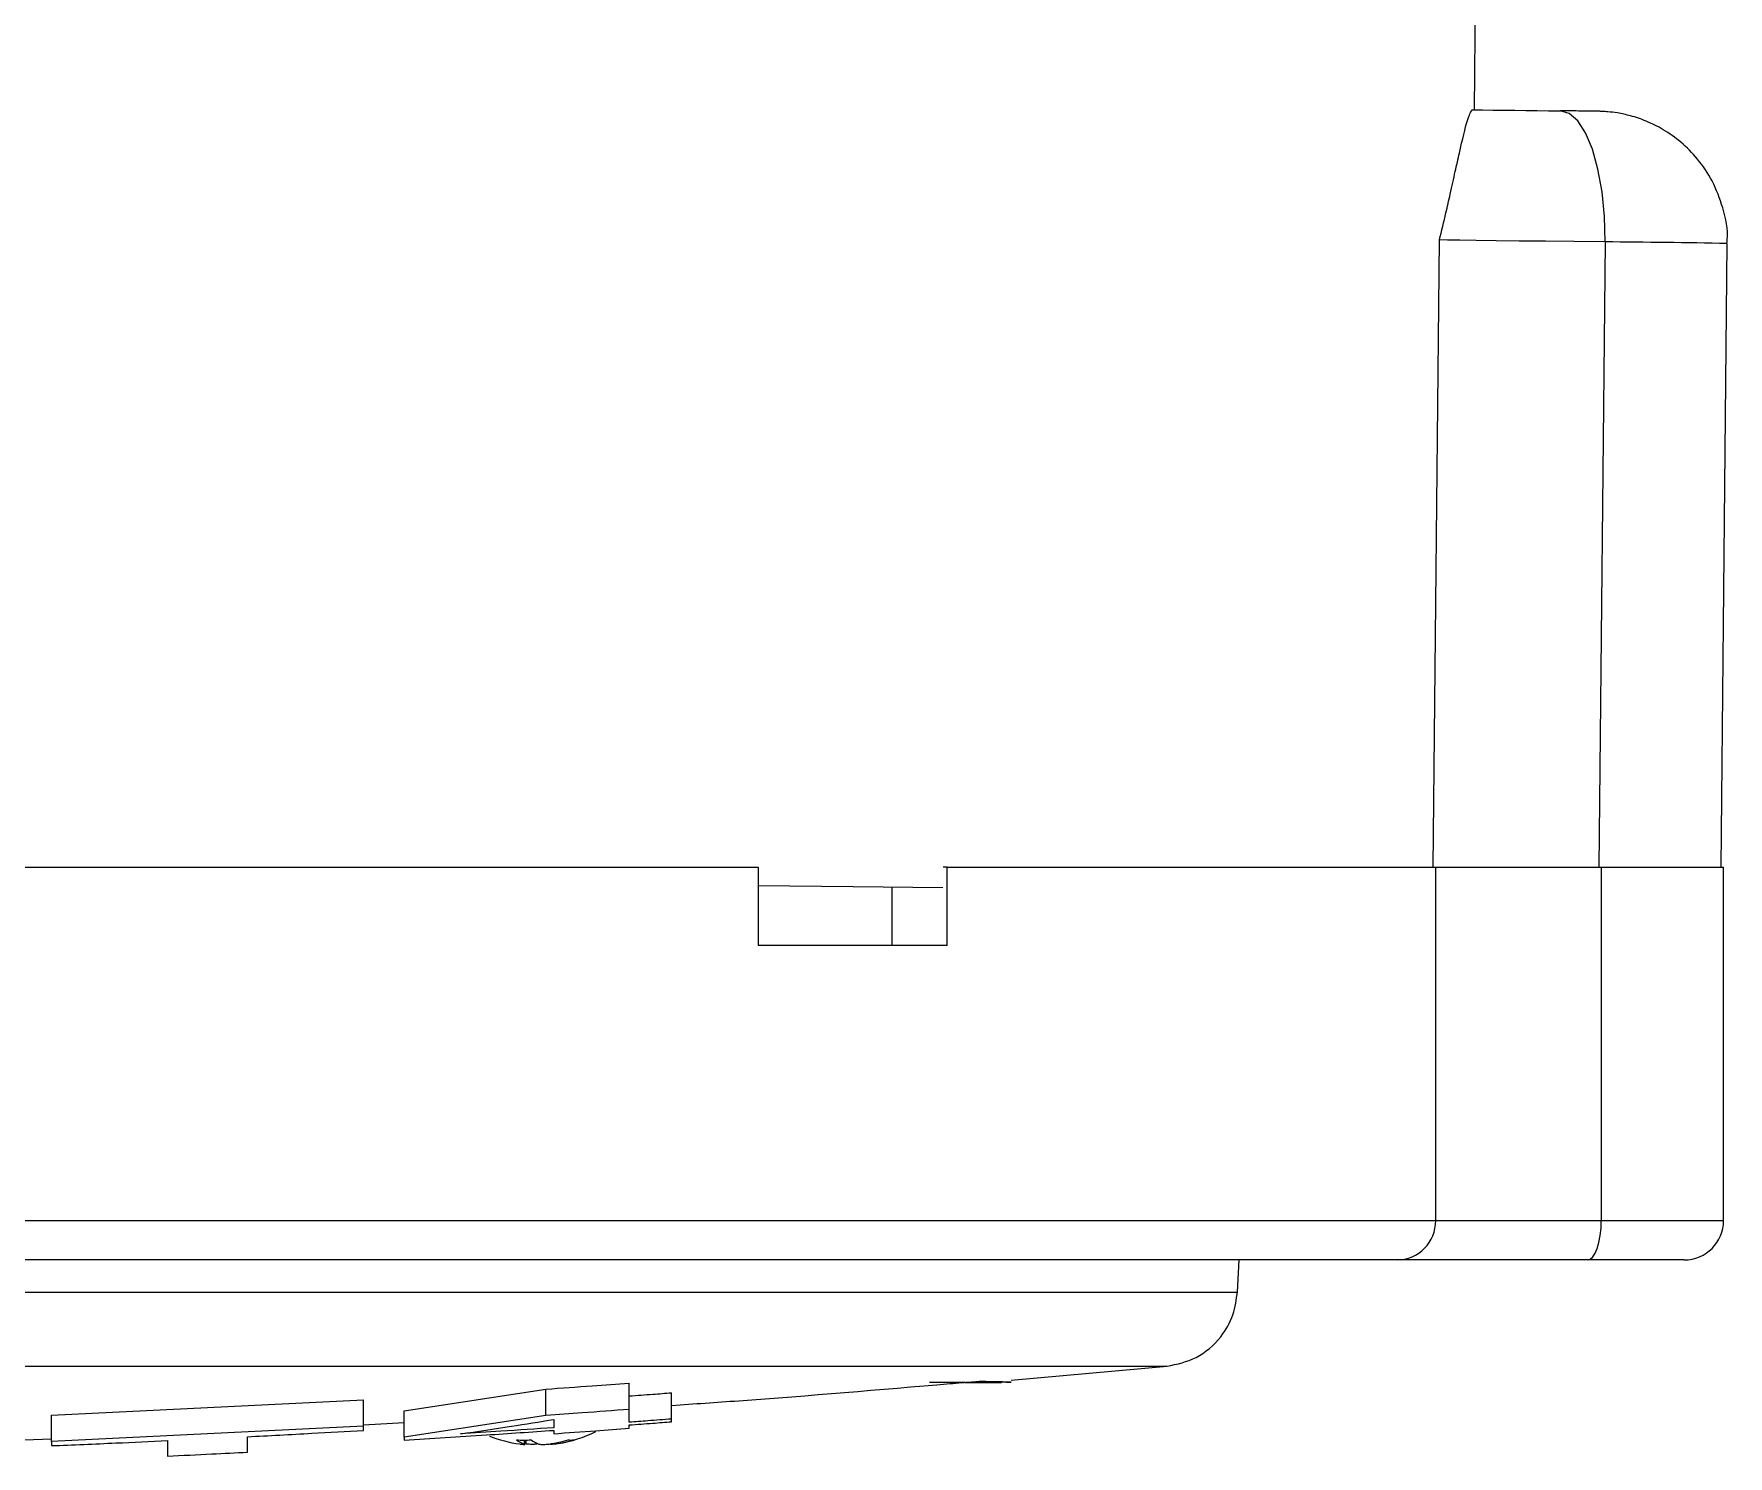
# Model space of a CAD drawing. Header units: millimetres. Extents: x 2344 to 4024, y 1094 to 2282.
# Drawn here: x 2954.3 to 3012.5, y 1191.8 to 1240.7 of the extents above; entities that cross this region are included whole.
import ezdxf

# ---------------------------------------------------------------- set-up
doc = ezdxf.new("R2010")
doc.units = ezdxf.units.MM

msp = doc.modelspace()

# ---------------------------------------------------------------- linework, layer by layer
at = {"color": 7, "linetype": 'Continuous', "lineweight": 25}
for p, q in [((3003.83, 1238.085), (3004.027, 1257.971)), ((3002.409, 1212.074), (3002.623, 1233.624)), ((3008.313, 1233.553), (3008.1, 1212.074)), ((3012.302, 1212.074), (3012.514, 1233.499)), ((2944.539, 1212.074), (2979.219, 1212.074)), ((2979.219, 1212.074), (2979.219, 1209.374)), ((2985.713, 1212.074), (2985.567, 1212.074)), ((2985.713, 1209.374), (2985.713, 1212.074)), ((2985.713, 1212.074), (3002.496, 1212.074)), ((3002.496, 1199.924), (3002.496, 1212.074)), ((3002.496, 1212.074), (3008.186, 1212.074)), ((3008.186, 1212.074), (3008.186, 1199.924)), ((3008.186, 1212.074), (3012.388, 1212.074)), ((3012.388, 1199.924), (3012.388, 1212.074)), ((2983.813, 1209.374), (2983.813, 1211.381)), ((2985.713, 1209.374), (2979.219, 1209.374)), ((2944.539, 1199.924), (3002.496, 1199.924)), ((3002.496, 1199.924), (3008.186, 1199.924)), ((3008.186, 1199.924), (3012.388, 1199.924)), ((3001.168, 1198.574), (2944.297, 1198.574)), ((2995.681, 1197.461), (2995.739, 1198.574)), ((3007.712, 1198.574), (3001.168, 1198.574)), ((3011.038, 1198.574), (3007.712, 1198.574)), ((2867.634, 1197.461), (2995.681, 1197.461)), ((2987.902, 1194.435), (2993.269, 1194.917)), ((2967.047, 1193.389), (2971.923, 1194.134)), ((2971.923, 1193.23), (2971.923, 1194.134)), ((2974.783, 1193.435), (2974.783, 1194.339)), ((2986.32, 1194.366), (2985.097, 1194.366)), ((2986.32, 1194.366), (2987.581, 1194.366)), ((2954.931, 1193.236), (2965.654, 1193.763)), ((2965.654, 1192.86), (2965.654, 1193.763)), ((2976.24, 1193.104), (2976.24, 1194.007)), ((2954.931, 1192.334), (2954.931, 1193.236)), ((2965.654, 1192.911), (2967.047, 1192.991)), ((2967.047, 1192.487), (2967.047, 1193.389)), ((2971.923, 1193.23), (2967.047, 1192.487)), ((2974.783, 1192.994), (2974.783, 1193.435)), ((2953.694, 1192.383), (2954.931, 1192.429)), ((2965.654, 1192.86), (2954.931, 1192.334)), ((2958.918, 1192.362), (2958.918, 1191.831)), ((2961.667, 1191.965), (2961.667, 1192.497)), ((2971.18, 1192.247), (2971.18, 1192.383)), ((2971.2, 1192.237), (2971.2, 1192.383)), ((2971.239, 1192.247), (2971.239, 1192.383)), ((2971.592, 1192.28), (2971.592, 1192.247)), ((2972.071, 1192.252), (2972.071, 1192.237)), ((2972.237, 1192.279), (2972.237, 1192.247))]:
    msp.add_line(p, q, dxfattribs=at)
at = {"color": 7, "linetype": 'Continuous', "lineweight": 25, "flags": 128}
for points in [[(3003.747, 1238.093), (3004.102, 1238.089), (3004.464, 1238.085), (3004.834, 1238.081), (3005.21, 1238.077), (3005.593, 1238.073), (3005.982, 1238.068), (3006.376, 1238.064), (3006.776, 1238.06)], [(3008.313, 1233.553), (3008.292, 1234.431), (3008.21, 1235.276), (3008.071, 1236.054), (3007.881, 1236.737), (3007.647, 1237.298), (3007.378, 1237.715), (3007.084, 1237.972), (3006.776, 1238.06)], [(3008.313, 1233.553), (3007.256, 1233.565), (3006.269, 1233.576), (3005.369, 1233.586), (3004.569, 1233.596), (3003.885, 1233.605), (3003.327, 1233.613), (3002.904, 1233.619), (3002.623, 1233.624)], [(2979.219, 1211.444), (2982.474, 1211.405), (2985.564, 1211.367)], [(3007.712, 1198.574), (3007.804, 1198.6), (3007.893, 1198.677), (3007.975, 1198.801), (3008.047, 1198.969), (3008.106, 1199.174), (3008.15, 1199.407), (3008.177, 1199.661), (3008.186, 1199.924)], [(2971.635, 1192.262), (2971.626, 1192.258), (2971.592, 1192.247)]]:
    msp.add_lwpolyline(points, dxfattribs=at)
at = {"color": 7, "linetype": 'Continuous', "lineweight": 25}
for centre, radius, start, end in [((3005.971, 892.351), 341.211, 88.90109, 89.60662), ((3001.157, 1199.913), 1.339, 270.46974, 0.46216), ((3011.038, 1199.924), 1.35, 270, 0), ((2971.635, 1196.706), 4.5, 248.43538, 262.15499), ((2971.16, 1196.69), 4.308, 266.67916, 273.32084), ((2971.462, 1193.102), 0.901, 232.24271, 251.69932), ((2971.962, 1193.102), 0.901, 232.24271, 251.69932), ((2971.527, 1196.091), 3.877, 277.47658, 287.3325), ((2971.733, 1196.091), 3.877, 277.47658, 287.3325), ((2971.635, 1196.706), 4.5, 279.04035, 296.36804), ((2972.785, 1193.121), 0.738, 261.96957, 278.03043)]:
    msp.add_arc(centre, radius, start, end, dxfattribs=at)
for points, knots in [([(3002.623, 1233.624), (3002.699, 1233.936), (3002.829, 1234.467), (3003.008, 1235.262), (3003.164, 1235.958), (3003.372, 1236.89), (3003.592, 1237.839), (3003.698, 1238.013), (3003.747, 1238.093)], [0, 0, 0, 0, 0.146891, 0.250611, 0.38292, 0.500595, 0.76918, 1, 1, 1, 1]), ([(3007.897, 1238.046), (3007.826, 1238.047), (3007.643, 1238.05), (3007.222, 1238.055), (3006.869, 1238.059), (3006.767, 1238.06)], [0, 0, 0, 0, 0.3124439, 0.8006721, 1, 1, 1, 1]), ([(3012.501, 1233.499), (3012.506, 1233.54), (3012.552, 1233.951), (3012.392, 1234.699), (3012.039, 1235.638), (3011.53, 1236.396), (3010.952, 1236.982), (3010.347, 1237.413), (3009.759, 1237.707), (3009.226, 1237.887), (3008.78, 1237.984), (3008.46, 1238.024), (3008.26, 1238.037), (3008.173, 1238.041), (3008.128, 1238.042), (3008.075, 1238.043), (3008.026, 1238.044), (3007.939, 1238.046), (3007.897, 1238.046)], [0, 0, 0, 0, 0.016428, 0.162025, 0.291862, 0.409549, 0.516689, 0.613532, 0.699535, 0.773515, 0.833738, 0.878042, 0.900876, 0.911779, 0.920539, 0.934181, 0.968748, 1, 1, 1, 1]), ([(2993.269, 1194.917), (2993.611, 1194.993), (2994.319, 1195.15), (2995.101, 1195.838), (2995.573, 1196.657), (2995.646, 1197.214), (2995.682, 1197.484)], [0, 0, 0, 0, 0.272061, 0.561967, 0.787938, 1, 1, 1, 1]), ([(2931.658, 1194.917), (2934.034, 1194.917), (2938.887, 1194.917), (2946.202, 1194.917), (2953.549, 1194.917), (2960.744, 1194.917), (2967.588, 1194.917), (2973.884, 1194.917), (2979.303, 1194.917), (2983.789, 1194.917), (2987.342, 1194.917), (2990.065, 1194.917), (2991.939, 1194.917), (2993.066, 1194.917), (2993.202, 1194.917), (2993.269, 1194.917)], [0, 0, 0, 0, 0.073675, 0.150434, 0.229885, 0.311524, 0.394751, 0.478886, 0.563205, 0.640041, 0.715869, 0.790184, 0.862545, 0.932581, 1, 1, 1, 1]), ([(2971.923, 1194.134), (2972.453, 1194.171), (2973.406, 1194.238), (2974.359, 1194.308), (2974.783, 1194.339)], [0, 0, 0, 0, 0.555963, 1, 1, 1, 1]), ([(2976.24, 1193.575), (2977.009, 1193.627), (2980.22, 1193.844), (2983.393, 1194.116), (2985.807, 1194.323)], [0, 0, 0, 0, 0.23942, 1, 1, 1, 1]), ([(2985.807, 1194.323), (2985.941, 1194.335), (2986.197, 1194.356), (2986.492, 1194.378), (2986.714, 1194.393), (2986.775, 1194.393), (2986.807, 1194.394)], [0, 0, 0, 0, 0.275858, 0.523521, 0.75515, 1, 1, 1, 1]), ([(2986.807, 1194.394), (2987.112, 1194.388), (2987.738, 1194.377), (2987.995, 1194.373), (2987.738, 1194.377), (2987.112, 1194.388), (2986.807, 1194.394)], [0, 0, 0, 0, 0.244218, 0.5, 0.755782, 1, 1, 1, 1]), ([(2974.783, 1193.898), (2975.053, 1193.918), (2975.539, 1193.954), (2976.025, 1193.991), (2976.24, 1194.007)], [0, 0, 0, 0, 0.557367, 1, 1, 1, 1]), ([(2968.981, 1192.594), (2969.565, 1192.68), (2970.635, 1192.838), (2971.704, 1193.012), (2972.189, 1193.091)], [0, 0, 0, 0, 0.5459581, 1, 1, 1, 1]), ([(2974.783, 1193.435), (2974.245, 1193.395), (2973.292, 1193.326), (2972.339, 1193.259), (2971.923, 1193.23)], [0, 0, 0, 0, 0.5640339, 1, 1, 1, 1]), ([(2972.189, 1193.091), (2972.189, 1193.035), (2972.189, 1192.934), (2972.189, 1192.846), (2972.189, 1192.808)], [0, 0, 0, 0, 0.565441, 1, 1, 1, 1]), ([(2976.24, 1193.104), (2975.966, 1193.083), (2975.481, 1193.046), (2974.995, 1193.01), (2974.783, 1192.994)], [0, 0, 0, 0, 0.562632, 1, 1, 1, 1]), ([(2974.783, 1192.901), (2975.053, 1192.922), (2975.539, 1192.958), (2976.025, 1192.995), (2976.24, 1193.011)], [0, 0, 0, 0, 0.557215, 1, 1, 1, 1]), ([(2974.783, 1192.786), (2974.783, 1192.807), (2974.783, 1192.844), (2974.783, 1192.884), (2974.783, 1192.901)], [0, 0, 0, 0, 0.5579878, 1, 1, 1, 1]), ([(2976.24, 1193.011), (2976.24, 1193.028), (2976.24, 1193.058), (2976.24, 1193.09), (2976.24, 1193.104)], [0, 0, 0, 0, 0.558484, 1, 1, 1, 1]), ([(2954.931, 1192.19), (2955.669, 1192.22), (2956.998, 1192.274), (2958.327, 1192.335), (2958.918, 1192.362)], [0, 0, 0, 0, 0.555156, 1, 1, 1, 1]), ([(2954.931, 1192.334), (2954.931, 1192.306), (2954.931, 1192.257), (2954.931, 1192.21), (2954.931, 1192.19)], [0, 0, 0, 0, 0.565204, 1, 1, 1, 1]), ([(2961.667, 1192.497), (2962.404, 1192.536), (2963.733, 1192.605), (2965.062, 1192.681), (2965.654, 1192.716)], [0, 0, 0, 0, 0.554411, 1, 1, 1, 1]), ([(2965.654, 1192.716), (2965.654, 1192.742), (2965.654, 1192.788), (2965.654, 1192.838), (2965.654, 1192.86)], [0, 0, 0, 0, 0.556552, 1, 1, 1, 1]), ([(2967.047, 1192.381), (2967.99, 1192.44), (2969.704, 1192.546), (2971.418, 1192.663), (2972.189, 1192.716)], [0, 0, 0, 0, 0.5498379, 1, 1, 1, 1]), ([(2967.047, 1192.487), (2967.047, 1192.466), (2967.047, 1192.43), (2967.047, 1192.396), (2967.047, 1192.381)], [0, 0, 0, 0, 0.562654, 1, 1, 1, 1]), ([(2972.189, 1192.808), (2971.584, 1192.767), (2970.515, 1192.693), (2969.445, 1192.624), (2968.981, 1192.594)], [0, 0, 0, 0, 0.565906, 1, 1, 1, 1]), ([(2972.189, 1192.6), (2972.668, 1192.634), (2973.533, 1192.695), (2974.397, 1192.758), (2974.783, 1192.786)], [0, 0, 0, 0, 0.554564, 1, 1, 1, 1]), ([(2972.189, 1192.716), (2972.189, 1192.693), (2972.189, 1192.653), (2972.189, 1192.616), (2972.189, 1192.6)], [0, 0, 0, 0, 0.562267, 1, 1, 1, 1]), ([(2958.918, 1191.831), (2959.426, 1191.855), (2960.342, 1191.898), (2961.259, 1191.945), (2961.667, 1191.965)], [0, 0, 0, 0, 0.55383, 1, 1, 1, 1]), ([(2971.033, 1192.247), (2971.06, 1192.243), (2971.113, 1192.237), (2971.17, 1192.233), (2971.201, 1192.233), (2971.202, 1192.239), (2971.186, 1192.244), (2971.18, 1192.247)], [0, 0, 0, 0, 0.2134954, 0.4270669, 0.6389569, 0.8501134, 1, 1, 1, 1]), ([(2971.592, 1192.247), (2971.578, 1192.243), (2971.549, 1192.237), (2971.476, 1192.233), (2971.39, 1192.233), (2971.308, 1192.239), (2971.259, 1192.244), (2971.239, 1192.247)], [0, 0, 0, 0, 0.2134954, 0.4270669, 0.6389569, 0.8501134, 1, 1, 1, 1]), ([(2971.679, 1192.247), (2971.693, 1192.243), (2971.721, 1192.237), (2971.794, 1192.233), (2971.88, 1192.233), (2971.963, 1192.239), (2972.011, 1192.244), (2972.031, 1192.247)], [0, 0, 0, 0, 0.2134954, 0.4270669, 0.6389569, 0.8501134, 1, 1, 1, 1]), ([(2972.237, 1192.247), (2972.211, 1192.243), (2972.157, 1192.237), (2972.101, 1192.233), (2972.072, 1192.233), (2972.074, 1192.236), (2972.074, 1192.237)], [0, 0, 0, 0, 0.284689, 0.569479, 0.852027, 1, 1, 1, 1])]:
    msp.add_open_spline(points, degree=3, knots=knots, dxfattribs=at)

doc.saveas('drawing.dxf')
